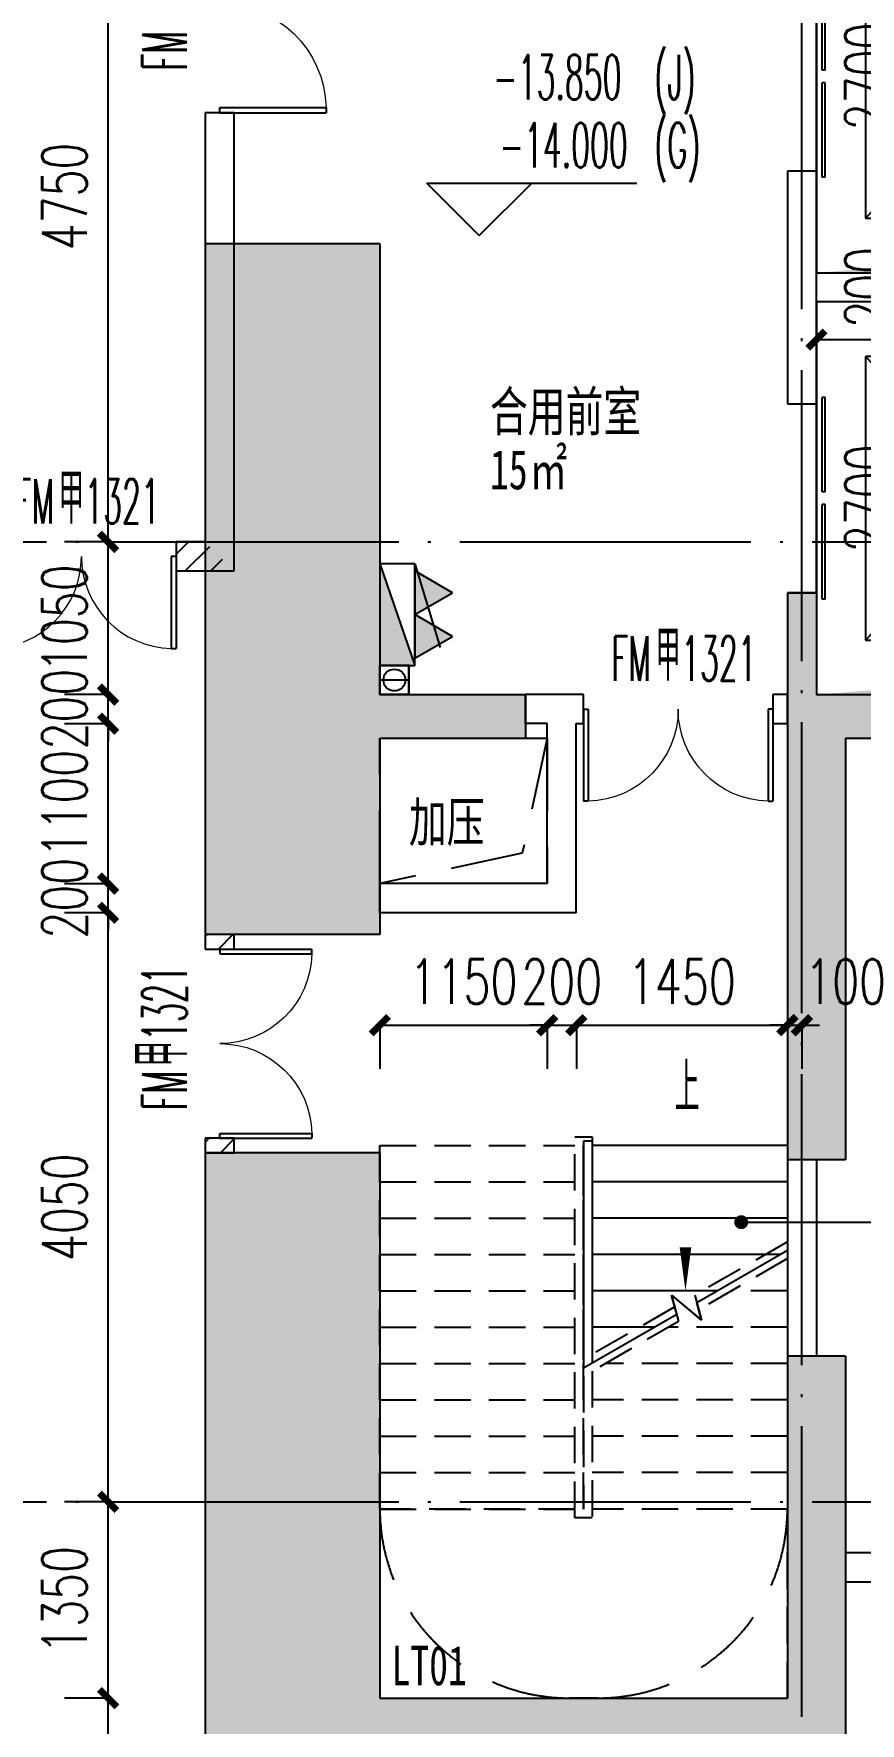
# Model space of a CAD drawing. Header units: millimetres. Extents: x 12325263 to 13848842, y -1463133 to 573208.
# Drawn here: x 12566120 to 12571797, y -1375810 to -1364193 of the extents above; entities that cross this region are included whole.
import ezdxf

# ---------------------------------------------------------------- set-up
doc = ezdxf.new("R2010")
doc.units = ezdxf.units.MM
doc.header["$LTSCALE"] = 1000
for name, pattern in [('ACAD_ISO02W100', [15, 12, -3]), ('DASHED2', [0.375, 0.25, -0.125]), ('DOTE', [2.42, 2, -0.2, 0.02, -0.2])]:
    doc.linetypes.add(name, pattern=pattern)
for name, color, linetype in [('#s-灭火器', 20, 'Continuous'), ('A-ANNO-DIMS', 83, 'Continuous'), ('A-ANNO-ELEV', 3, 'Continuous'), ('A-ANNO-IDEN', 2, 'Continuous'), ('A-ANNO-SYMB', 3, 'Continuous'), ('A-ANNO-TEXT', 7, 'Continuous'), ('A-AXIS', 16, 'DOTE'), ('A-DOOR', 2, 'Continuous'), ('A-FLOR-EVTR', 2, 'Continuous'), ('A-FLOR-STRS', 2, 'Continuous'), ('A-WALL', 5, 'Continuous'), ('A-WALL-PATT', 8, 'Continuous'), ('A_WALL(防火墙)', 151, 'Continuous'), ('DOOR_FIRE', 1, 'Continuous'), ('DOOR_FIRE_TEXT', 7, 'Continuous'), ('EQUIP_消火栓', 7, 'Continuous'), ('PUB_DIM', 83, 'Continuous'), ('VPIPE-消防高', 3, 'Continuous'), ('建筑-楼板开洞', 251, 'Continuous'), ('投影线', 6, 'ACAD_ISO02W100'), ('水条件', 1, 'Continuous')]:
    doc.layers.add(name, color=color, linetype=linetype)
doc.styles.add('_TCH_DIM', font='SIMPLEX.shx', dxfattribs={"width": 0.7, "bigfont": 'GBCBIG.shx'})
doc.styles.add('_TCH_DIM_T3', font='SIMPLEX.shx', dxfattribs={"width": 0.705882, "bigfont": 'GBCBIG.shx'})
doc.styles.add('_TCH_WINDOW', font='SIMPLEX', dxfattribs={"width": 0.7, "height": 3.5, "bigfont": 'GBCBIG'})
doc.styles.add('TITXV', font='', dxfattribs={"width": 0.7})
doc.styles.get('TITXV').set_extended_font_data('SimSun')
doc.dimstyles.new('_TCH_ARCH&&120', dxfattribs={"dimtxt": 306, "dimasz": 120, "dimexe": 300, "dimexo": 360, "dimgap": 147, "dimtad": 1, "dimdec": 0, "dimzin": 0, "dimdsep": 46, "dimtxsty": '_TCH_DIM_T3', "dimblk": 'ARCHTICK', "dimcen": 0.09, "dimclrt": 7, "dimazin": 2, "dimtfac": 1, "dimtdec": 0, "dimtix": 1, "dimtmove": 2, "dimatfit": 3, "dimfxl": 1, "dimfxlon": 1, "dimtolj": 1, "dimtzin": 0, "dimarcsym": 0})
pattern_1 = [(45, (0, 89.76), (-88.388383, 88.388383), [])]

# ---------------------------------------------------------------- blocks, each defined once
blk = doc.blocks.new('asdgadfg')
at = {"layer": 'A-WALL-PATT'}
for points in [[(-37000, 20250), (-37000, 17150), (-36200, 17050), (-35800, 17150), (-35800, 20250)], [(-33000, 17850), (-33000, 17150), (-32800, 17050), (-32800, 17850)], [(-36200, 17050), (-37000, 17150), (-37000, 15500), (-35800, 15500), (-35800, 16850)], [(-36200, 17050), (-35800, 16850), (-34800, 16850), (-34800, 17150), (-35800, 17150)], [(-32800, 17050), (-33000, 17150), (-33000, 13950), (-32600, 13950), (-32600, 16850)], [(-32800, 17050), (-32600, 16850), (-30100, 16850), (-29700, 17050), (-30100, 17150), (-32800, 17150)], [(-37000, 14000), (-37000, 9050), (-35800, 10250), (-35800, 14000)], [(-33000, 12600), (-33000, 10250), (-32600, 9050), (-32600, 12600)], [(-35800, 10250), (-37000, 9050), (-32600, 9050), (-33000, 10250)]]:
    blk.add_hatch(color=256, dxfattribs=at).paths.add_polyline_path(points)
at = {"layer": 'A-WALL'}
for p, q in [((-37000, 20250), (-37000, 17150)), ((-35800, 20250), (-37000, 20250)), ((-35800, 20250), (-35800, 17150)), ((-33000, 17850), (-33000, 17150)), ((-32800, 17850), (-33000, 17850)), ((-32800, 17850), (-32800, 17150)), ((-37000, 17150), (-37000, 15500)), ((-35800, 17150), (-34800, 17150)), ((-34800, 17150), (-34800, 16850)), ((-33000, 17150), (-33000, 13950)), ((-32800, 17150), (-30100, 17150)), ((-35800, 16850), (-34800, 16850)), ((-35800, 16850), (-35800, 15500)), ((-32600, 16850), (-30100, 16850)), ((-32600, 16850), (-32600, 13950)), ((-35800, 15500), (-37000, 15500)), ((-37000, 14000), (-37000, 9050)), ((-35800, 14000), (-37000, 14000)), ((-35800, 14000), (-35800, 10250)), ((-32600, 13950), (-33000, 13950)), ((-33000, 12600), (-33000, 10250)), ((-32600, 12600), (-33000, 12600)), ((-32600, 12600), (-32600, 9050)), ((-35800, 10250), (-33000, 10250))]:
    blk.add_line(p, q, dxfattribs=at)
blk = doc.blocks.new('_ArchTick')
at = {"color": 0, "linetype": 'ByBlock', "const_width": 0.4}
blk.add_lwpolyline([(-0.5, -0.5), (0.5, 0.5)], dxfattribs=at)
blk = doc.blocks.new('*D5329')
at = {"layer": 'A-ANNO-DIMS', "color": 0, "lineweight": -2, "transparency": 16777216}
for p, q in [((311, 375), (612, 375)), ((312, -2325), (312, 375)), ((311, -2325), (612, -2325))]:
    blk.add_line(p, q, dxfattribs=at)
at = {"layer": 'Defpoints', "color": 0, "transparency": 16777216}
for p in [(-338, 375), (312, 375), (-338, -2325)]:
    blk.add_point(p, dxfattribs=at)
at = {"layer": 'A-ANNO-DIMS', "color": 0, "lineweight": -2, "transparency": 16777216, "xscale": 120, "yscale": 120, "zscale": 120}
for p, rotation in [((312, 375), 90), ((312, -2325), 270)]:
    blk.add_blockref('_ArchTick', p, dxfattribs=dict(at, rotation=rotation))
at = {"layer": 'A-ANNO-DIMS', "color": 7, "transparency": 16777216, "insert": (12, -975), "char_height": 306, "attachment_point": 5, "rotation": 90, "style": '_TCH_DIM_T3'}
blk.add_mtext('\\A1;2700', dxfattribs=at)
blk = doc.blocks.new('*D5330')
at = {"layer": 'A-ANNO-DIMS', "color": 0, "lineweight": -2, "transparency": 16777216}
for p, q in [((312, -2325), (312, -2205)), ((311, -2325), (612, -2325)), ((312, -2525), (312, -2325)), ((311, -2525), (612, -2525)), ((312, -2525), (312, -2645))]:
    blk.add_line(p, q, dxfattribs=at)
at = {"layer": 'Defpoints', "color": 0, "transparency": 16777216}
for p in [(-338, -2325), (312, -2325), (-338, -2525)]:
    blk.add_point(p, dxfattribs=at)
at = {"layer": 'A-ANNO-DIMS', "color": 0, "lineweight": -2, "transparency": 16777216, "xscale": 120, "yscale": 120, "zscale": 120}
for p, rotation in [((312, -2325), 270), ((312, -2525), 90)]:
    blk.add_blockref('_ArchTick', p, dxfattribs=dict(at, rotation=rotation))
at = {"layer": 'A-ANNO-DIMS', "color": 7, "transparency": 16777216, "insert": (12, -2425), "char_height": 306, "attachment_point": 5, "rotation": 90, "style": '_TCH_DIM_T3'}
blk.add_mtext('\\A1;200', dxfattribs=at)
blk = doc.blocks.new('*D5331')
at = {"layer": 'A-ANNO-DIMS', "color": 0, "lineweight": -2, "transparency": 16777216}
for p, q in [((311, -2525), (612, -2525)), ((312, -5225), (312, -2525)), ((311, -5225), (612, -5225))]:
    blk.add_line(p, q, dxfattribs=at)
at = {"layer": 'Defpoints', "color": 0, "transparency": 16777216}
for p in [(-338, -2525), (312, -2525), (-338, -5225)]:
    blk.add_point(p, dxfattribs=at)
at = {"layer": 'A-ANNO-DIMS', "color": 0, "lineweight": -2, "transparency": 16777216, "xscale": 120, "yscale": 120, "zscale": 120}
for p, rotation in [((312, -2525), 90), ((312, -5225), 270)]:
    blk.add_blockref('_ArchTick', p, dxfattribs=dict(at, rotation=rotation))
at = {"layer": 'A-ANNO-DIMS', "color": 7, "transparency": 16777216, "insert": (12, -3875), "char_height": 306, "attachment_point": 5, "rotation": 90, "style": '_TCH_DIM_T3'}
blk.add_mtext('\\A1;2700', dxfattribs=at)
blk = doc.blocks.new('*D5332')
at = {"layer": 'A-ANNO-DIMS', "color": 0, "lineweight": -2, "transparency": 16777216}
for p, q in [((-338, -2783), (-338, -3084)), ((-338, -2784), (2362, -2784)), ((2362, -2783), (2362, -3084))]:
    blk.add_line(p, q, dxfattribs=at)
at = {"layer": 'Defpoints', "color": 0, "transparency": 16777216}
for p in [(-338, -2325), (2362, -2325), (2362, -2784)]:
    blk.add_point(p, dxfattribs=at)
at = {"layer": 'A-ANNO-DIMS', "color": 0, "lineweight": -2, "transparency": 16777216, "xscale": 120, "yscale": 120, "zscale": 120, "rotation": 180}
blk.add_blockref('_ArchTick', (-338, -2784), dxfattribs=at)
at = {"layer": 'A-ANNO-DIMS', "color": 0, "lineweight": -2, "transparency": 16777216, "xscale": 120, "yscale": 120, "zscale": 120}
blk.add_blockref('_ArchTick', (2362, -2784), dxfattribs=at)
at = {"layer": 'A-ANNO-DIMS', "color": 7, "transparency": 16777216, "insert": (1012, -2484), "char_height": 306, "attachment_point": 5, "style": '_TCH_DIM_T3'}
blk.add_mtext('\\A1;2700', dxfattribs=at)
blk = doc.blocks.new('管位')
at = {"layer": '水条件'}
blk.add_line((12573126, 675360), (12573126, 675160), dxfattribs=at)
blk.add_lwpolyline([(12573026, 675360), (12573226, 675360), (12573226, 675160), (12573026, 675160)], close=True, dxfattribs=at)
blk = doc.blocks.new('灭火器')
at = {"layer": '#s-灭火器', "ltscale": 1000}
for points in [[(292444, 59707), (292144, 59707), (292294, 59447)], [(292744, 59707), (292444, 59707), (292594, 59447)]]:
    blk.add_hatch(color=256, dxfattribs=at).paths.add_polyline_path(points)
for points in [[(292294, 59447), (292444, 59707), (292144, 59707)], [(292594, 59447), (292744, 59707), (292444, 59707)]]:
    blk.add_lwpolyline(points, close=True, dxfattribs=at)
blk = doc.blocks.new('$TWTSYS$00000508')
for p, q in [((-0.5, 0.5), (0.324, 1.224)), ((-0.5, 0.5), (-0.5, -0.5)), ((-0.5, -0.5), (0.5, 0.5)), ((0.5, 0.5), (-0.5, 0.5)), ((0.5, -0.5), (0.5, 0.5)), ((-0.5, -0.5), (0.5, -0.5))]:
    blk.add_line(p, q)
blk.add_solid([(0.5, -0.5), (0.5, 0.5), (-0.5, -0.5)])
blk = doc.blocks.new('消火栓')
at = {"layer": '#s-灭火器', "rotation": 180.0000000000001}
blk.add_blockref('灭火器', (12864422, 734932), dxfattribs=at)
at = {"layer": 'EQUIP_消火栓', "xscale": 700, "yscale": 240, "zscale": 700}
blk.add_blockref('$TWTSYS$00000508', (12571978, 675105), dxfattribs=at)
blk = doc.blocks.new('asdfsadfasdfsa')
at = {"layer": 'VPIPE-消防高'}
blk.add_circle((10400, -13200), 75, dxfattribs=at)
at = {"rotation": 270}
blk.add_blockref('消火栓', (-664685, 12559228), dxfattribs=at)
at = {"layer": '水条件', "xscale": -1, "rotation": 270}
blk.add_blockref('管位', (-664860, -12586326), dxfattribs=at)
blk.add_blockref('管位', (-664860, -12586326), dxfattribs=at)
blk.add_blockref('管位', (-664860, -12586326), dxfattribs=at)
at = {"layer": '水条件', "rotation": 270}
blk.add_blockref('管位', (-664860, 12559926), dxfattribs=at)
blk.add_blockref('管位', (-664860, 12559926), dxfattribs=at)
blk.add_blockref('管位', (-664860, 12559926), dxfattribs=at)
blk.add_blockref('管位', (-664860, 12559926), dxfattribs=at)
blk.add_blockref('管位', (-664860, 12559926), dxfattribs=at)
blk.add_blockref('管位', (-664860, 12559926), dxfattribs=at)
blk.add_blockref('管位', (-664860, 12559926), dxfattribs=at)
blk.add_blockref('管位', (-664860, 12559926), dxfattribs=at)
blk.add_blockref('管位', (-664860, 12559926), dxfattribs=at)
blk = doc.blocks.new('qlzw')
at = {"layer": 'A-AXIS'}
for p, q in [((12437966.8, 979489.8), (12437966.8, 1082089.8)), ((12411416.8, 1014189.8), (12486866.8, 1014189.8)), ((12411416.8, 1007589.8), (12486866.8, 1007589.8))]:
    blk.add_line(p, q, dxfattribs=at)
blk = doc.blocks.new('*D3395')
at = {"layer": 'A-ANNO-DIMS', "color": 0, "lineweight": -2, "transparency": 16777216}
for p, q in [((12568497, -1371009), (12568497, -1371310)), ((12568497, -1371010), (12569647, -1371010)), ((12569647, -1371009), (12569647, -1371310))]:
    blk.add_line(p, q, dxfattribs=at)
at = {"layer": 'Defpoints', "color": 0, "transparency": 16777216}
for p in [(12568497, -1370037), (12569647, -1370037), (12569647, -1371010)]:
    blk.add_point(p, dxfattribs=at)
at = {"layer": 'A-ANNO-DIMS', "color": 0, "lineweight": -2, "transparency": 16777216, "xscale": 120, "yscale": 120, "zscale": 120, "rotation": 180}
blk.add_blockref('_ArchTick', (12568497, -1371010), dxfattribs=at)
at = {"layer": 'A-ANNO-DIMS', "color": 0, "lineweight": -2, "transparency": 16777216, "xscale": 120, "yscale": 120, "zscale": 120}
blk.add_blockref('_ArchTick', (12569647, -1371010), dxfattribs=at)
at = {"layer": 'A-ANNO-DIMS', "color": 7, "transparency": 16777216, "insert": (12569072, -1370710), "char_height": 306, "attachment_point": 5, "style": '_TCH_DIM_T3'}
blk.add_mtext('\\A1;1150', dxfattribs=at)
blk = doc.blocks.new('*D3396')
at = {"layer": 'A-ANNO-DIMS', "color": 0, "lineweight": -2, "transparency": 16777216}
for p, q in [((12569647, -1371010), (12569527, -1371010)), ((12569647, -1371009), (12569647, -1371310)), ((12569647, -1371010), (12569847, -1371010)), ((12569847, -1371009), (12569847, -1371310)), ((12569847, -1371010), (12569967, -1371010))]:
    blk.add_line(p, q, dxfattribs=at)
at = {"layer": 'Defpoints', "color": 0, "transparency": 16777216}
for p in [(12569647, -1370037), (12569847, -1370037), (12569847, -1371010)]:
    blk.add_point(p, dxfattribs=at)
at = {"layer": 'A-ANNO-DIMS', "color": 0, "lineweight": -2, "transparency": 16777216, "xscale": 120, "yscale": 120, "zscale": 120}
blk.add_blockref('_ArchTick', (12569647, -1371010), dxfattribs=at)
at = {"layer": 'A-ANNO-DIMS', "color": 0, "lineweight": -2, "transparency": 16777216, "xscale": 120, "yscale": 120, "zscale": 120, "rotation": 180}
blk.add_blockref('_ArchTick', (12569847, -1371010), dxfattribs=at)
at = {"layer": 'A-ANNO-DIMS', "color": 7, "transparency": 16777216, "insert": (12569747, -1370710), "char_height": 306, "attachment_point": 5, "style": '_TCH_DIM_T3'}
blk.add_mtext('\\A1;200', dxfattribs=at)
blk = doc.blocks.new('*D3397')
at = {"layer": 'A-ANNO-DIMS', "color": 0, "lineweight": -2, "transparency": 16777216}
for p, q in [((12569847, -1371009), (12569847, -1371310)), ((12569847, -1371010), (12571297, -1371010)), ((12571297, -1371009), (12571297, -1371310))]:
    blk.add_line(p, q, dxfattribs=at)
at = {"layer": 'Defpoints', "color": 0, "transparency": 16777216}
for p in [(12569847, -1370037), (12571297, -1370037), (12571297, -1371010)]:
    blk.add_point(p, dxfattribs=at)
at = {"layer": 'A-ANNO-DIMS', "color": 0, "lineweight": -2, "transparency": 16777216, "xscale": 120, "yscale": 120, "zscale": 120, "rotation": 180}
blk.add_blockref('_ArchTick', (12569847, -1371010), dxfattribs=at)
at = {"layer": 'A-ANNO-DIMS', "color": 0, "lineweight": -2, "transparency": 16777216, "xscale": 120, "yscale": 120, "zscale": 120}
blk.add_blockref('_ArchTick', (12571297, -1371010), dxfattribs=at)
at = {"layer": 'A-ANNO-DIMS', "color": 7, "transparency": 16777216, "insert": (12570572, -1370710), "char_height": 306, "attachment_point": 5, "style": '_TCH_DIM_T3'}
blk.add_mtext('\\A1;1450', dxfattribs=at)
blk = doc.blocks.new('*D3398')
at = {"layer": 'A-ANNO-DIMS', "color": 0, "lineweight": -2, "transparency": 16777216}
for p, q in [((12571297, -1371010), (12571177, -1371010)), ((12571297, -1371009), (12571297, -1371310)), ((12571297, -1371010), (12571397, -1371010)), ((12571397, -1371009), (12571397, -1371310)), ((12571397, -1371010), (12571517, -1371010))]:
    blk.add_line(p, q, dxfattribs=at)
at = {"layer": 'Defpoints', "color": 0, "transparency": 16777216}
for p in [(12571297, -1370037), (12571397, -1370037), (12571397, -1371010)]:
    blk.add_point(p, dxfattribs=at)
at = {"layer": 'A-ANNO-DIMS', "color": 0, "lineweight": -2, "transparency": 16777216, "xscale": 120, "yscale": 120, "zscale": 120}
blk.add_blockref('_ArchTick', (12571297, -1371010), dxfattribs=at)
at = {"layer": 'A-ANNO-DIMS', "color": 0, "lineweight": -2, "transparency": 16777216, "xscale": 120, "yscale": 120, "zscale": 120, "rotation": 180}
blk.add_blockref('_ArchTick', (12571397, -1371010), dxfattribs=at)
at = {"layer": 'A-ANNO-DIMS', "color": 7, "transparency": 16777216, "insert": (12571697, -1370710), "char_height": 306, "attachment_point": 5, "style": '_TCH_DIM_T3'}
blk.add_mtext('\\A1;100', dxfattribs=at)
blk = doc.blocks.new('*D3548')
at = {"layer": 'Defpoints', "color": 0, "transparency": 16777216}
for p in [(12566630, -1362937), (12567297, -1362937), (12567297, -1367687)]:
    blk.add_point(p, dxfattribs=at)
at = {"layer": 'PUB_DIM', "color": 0, "lineweight": -2, "transparency": 16777216}
for p, q in [((12566631, -1362937), (12566330, -1362937)), ((12566630, -1367687), (12566630, -1362937)), ((12566631, -1367687), (12566330, -1367687))]:
    blk.add_line(p, q, dxfattribs=at)
at = {"layer": 'PUB_DIM', "color": 0, "lineweight": -2, "transparency": 16777216, "xscale": 120, "yscale": 120, "zscale": 120}
for p, rotation in [((12566630, -1362937), 89.99966621029853), ((12566630, -1367687), 269.9996662102985)]:
    blk.add_blockref('_ArchTick', p, dxfattribs=dict(at, rotation=rotation))
at = {"layer": 'PUB_DIM', "color": 7, "transparency": 16777216, "insert": (12566330, -1365312), "char_height": 306, "attachment_point": 5, "rotation": 89.9997, "style": '_TCH_DIM_T3'}
blk.add_mtext('\\A1;4750', dxfattribs=at)
blk = doc.blocks.new('*D3549')
at = {"layer": 'Defpoints', "color": 0, "transparency": 16777216}
for p in [(12566630, -1367687), (12567297, -1367687), (12567297, -1368737)]:
    blk.add_point(p, dxfattribs=at)
at = {"layer": 'PUB_DIM', "color": 0, "lineweight": -2, "transparency": 16777216}
for p, q in [((12566631, -1367687), (12566330, -1367687)), ((12566630, -1368737), (12566630, -1367687)), ((12566631, -1368737), (12566330, -1368737))]:
    blk.add_line(p, q, dxfattribs=at)
at = {"layer": 'PUB_DIM', "color": 0, "lineweight": -2, "transparency": 16777216, "xscale": 120, "yscale": 120, "zscale": 120}
for p, rotation in [((12566630, -1367687), 89.99966621030661), ((12566630, -1368737), 269.9996662103066)]:
    blk.add_blockref('_ArchTick', p, dxfattribs=dict(at, rotation=rotation))
at = {"layer": 'PUB_DIM', "color": 7, "transparency": 16777216, "insert": (12566330, -1368212), "char_height": 306, "attachment_point": 5, "rotation": 89.9997, "style": '_TCH_DIM_T3'}
blk.add_mtext('\\A1;1050', dxfattribs=at)
blk = doc.blocks.new('*D3550')
at = {"layer": 'Defpoints', "color": 0, "transparency": 16777216}
for p in [(12566630, -1368737), (12567297, -1368737), (12567297, -1368937)]:
    blk.add_point(p, dxfattribs=at)
at = {"layer": 'PUB_DIM', "color": 0, "lineweight": -2, "transparency": 16777216}
for p, q in [((12566630, -1368737), (12566630, -1368617)), ((12566631, -1368737), (12566330, -1368737)), ((12566630, -1368937), (12566630, -1368737)), ((12566631, -1368937), (12566330, -1368937)), ((12566630, -1368937), (12566630, -1369057))]:
    blk.add_line(p, q, dxfattribs=at)
at = {"layer": 'PUB_DIM', "color": 0, "lineweight": -2, "transparency": 16777216, "xscale": 120, "yscale": 120, "zscale": 120}
for p, rotation in [((12566630, -1368737), 269.9996662102564), ((12566630, -1368937), 89.99966621025648)]:
    blk.add_blockref('_ArchTick', p, dxfattribs=dict(at, rotation=rotation))
at = {"layer": 'PUB_DIM', "color": 7, "transparency": 16777216, "insert": (12566330, -1368837), "char_height": 306, "attachment_point": 5, "rotation": 89.9997, "style": '_TCH_DIM_T3'}
blk.add_mtext('\\A1;200', dxfattribs=at)
blk = doc.blocks.new('*D3551')
at = {"layer": 'Defpoints', "color": 0, "transparency": 16777216}
for p in [(12566630, -1368937), (12567297, -1368937), (12567297, -1370037)]:
    blk.add_point(p, dxfattribs=at)
at = {"layer": 'PUB_DIM', "color": 0, "lineweight": -2, "transparency": 16777216}
for p, q in [((12566631, -1368937), (12566330, -1368937)), ((12566630, -1370037), (12566630, -1368937)), ((12566631, -1370037), (12566330, -1370037))]:
    blk.add_line(p, q, dxfattribs=at)
at = {"layer": 'PUB_DIM', "color": 0, "lineweight": -2, "transparency": 16777216, "xscale": 120, "yscale": 120, "zscale": 120}
for p, rotation in [((12566630, -1368937), 89.99966621027859), ((12566630, -1370037), 269.9996662102786)]:
    blk.add_blockref('_ArchTick', p, dxfattribs=dict(at, rotation=rotation))
at = {"layer": 'PUB_DIM', "color": 7, "transparency": 16777216, "insert": (12566330, -1369487), "char_height": 306, "attachment_point": 5, "rotation": 89.9997, "style": '_TCH_DIM_T3'}
blk.add_mtext('\\A1;1100', dxfattribs=at)
blk = doc.blocks.new('*D3552')
at = {"layer": 'Defpoints', "color": 0, "transparency": 16777216}
for p in [(12566630, -1370037), (12567297, -1370037), (12567297, -1370237)]:
    blk.add_point(p, dxfattribs=at)
at = {"layer": 'PUB_DIM', "color": 0, "lineweight": -2, "transparency": 16777216}
for p, q in [((12566630, -1370037), (12566630, -1369917)), ((12566631, -1370037), (12566330, -1370037)), ((12566630, -1370237), (12566630, -1370037)), ((12566631, -1370237), (12566330, -1370237)), ((12566630, -1370237), (12566630, -1370357))]:
    blk.add_line(p, q, dxfattribs=at)
at = {"layer": 'PUB_DIM', "color": 0, "lineweight": -2, "transparency": 16777216, "xscale": 120, "yscale": 120, "zscale": 120}
for p, rotation in [((12566630, -1370037), 269.999666210257), ((12566630, -1370237), 89.99966621025705)]:
    blk.add_blockref('_ArchTick', p, dxfattribs=dict(at, rotation=rotation))
at = {"layer": 'PUB_DIM', "color": 7, "transparency": 16777216, "insert": (12566330, -1370137), "char_height": 306, "attachment_point": 5, "rotation": 89.9997, "style": '_TCH_DIM_T3'}
blk.add_mtext('\\A1;200', dxfattribs=at)
blk = doc.blocks.new('*D3553')
at = {"layer": 'Defpoints', "color": 0, "transparency": 16777216}
for p in [(12566630, -1370237), (12567297, -1370237), (12567297, -1374287)]:
    blk.add_point(p, dxfattribs=at)
at = {"layer": 'PUB_DIM', "color": 0, "lineweight": -2, "transparency": 16777216}
for p, q in [((12566631, -1370237), (12566330, -1370237)), ((12566630, -1374287), (12566630, -1370237)), ((12566631, -1374287), (12566330, -1374287))]:
    blk.add_line(p, q, dxfattribs=at)
at = {"layer": 'PUB_DIM', "color": 0, "lineweight": -2, "transparency": 16777216, "xscale": 120, "yscale": 120, "zscale": 120}
for p, rotation in [((12566630, -1370237), 89.99966621027238), ((12566630, -1374287), 269.9996662102724)]:
    blk.add_blockref('_ArchTick', p, dxfattribs=dict(at, rotation=rotation))
at = {"layer": 'PUB_DIM', "color": 7, "transparency": 16777216, "insert": (12566330, -1372262), "char_height": 306, "attachment_point": 5, "rotation": 89.9997, "style": '_TCH_DIM_T3'}
blk.add_mtext('\\A1;4050', dxfattribs=at)
blk = doc.blocks.new('*D3554')
at = {"layer": 'Defpoints', "color": 0, "transparency": 16777216}
for p in [(12566630, -1374287), (12567297, -1374287), (12567297, -1375637)]:
    blk.add_point(p, dxfattribs=at)
at = {"layer": 'PUB_DIM', "color": 0, "lineweight": -2, "transparency": 16777216}
for p, q in [((12566631, -1374287), (12566330, -1374287)), ((12566630, -1375637), (12566630, -1374287)), ((12566631, -1375637), (12566330, -1375637))]:
    blk.add_line(p, q, dxfattribs=at)
at = {"layer": 'PUB_DIM', "color": 0, "lineweight": -2, "transparency": 16777216, "xscale": 120, "yscale": 120, "zscale": 120}
for p, rotation in [((12566630, -1374287), 89.99966621034032), ((12566630, -1375637), 269.9996662103403)]:
    blk.add_blockref('_ArchTick', p, dxfattribs=dict(at, rotation=rotation))
at = {"layer": 'PUB_DIM', "color": 7, "transparency": 16777216, "insert": (12566330, -1374962), "char_height": 306, "attachment_point": 5, "rotation": 89.9997, "style": '_TCH_DIM_T3'}
blk.add_mtext('\\A1;1350', dxfattribs=at)
blk = doc.blocks.new('*D3555')
at = {"layer": 'Defpoints', "color": 0, "transparency": 16777216}
for p in [(12566630, -1375637), (12567297, -1375637), (12567297, -1376837)]:
    blk.add_point(p, dxfattribs=at)
at = {"layer": 'PUB_DIM', "color": 0, "lineweight": -2, "transparency": 16777216}
for p, q in [((12566631, -1375637), (12566330, -1375637)), ((12566630, -1376837), (12566630, -1375637)), ((12566631, -1376837), (12566330, -1376837))]:
    blk.add_line(p, q, dxfattribs=at)
at = {"layer": 'PUB_DIM', "color": 0, "lineweight": -2, "transparency": 16777216, "xscale": 120, "yscale": 120, "zscale": 120}
for p, rotation in [((12566630, -1375637), 89.99966621027232), ((12566630, -1376837), 269.9996662102723)]:
    blk.add_blockref('_ArchTick', p, dxfattribs=dict(at, rotation=rotation))
at = {"layer": 'PUB_DIM', "color": 7, "transparency": 16777216, "insert": (12566330, -1376237), "char_height": 306, "attachment_point": 5, "rotation": 89.9997, "style": '_TCH_DIM_T3'}
blk.add_mtext('\\A1;1200', dxfattribs=at)
blk = doc.blocks.new('$DorLib2D$00000002')
for p, q in [((-0.5, 0), (-0.5, 0.4875)), ((-0.475, 0.4875), (-0.5, 0.4875)), ((-0.475, 0), (-0.475, 0.4875)), ((0.475, 0), (0.475, 0.4875)), ((0.475, 0.4875), (0.5, 0.4875)), ((0.5, 0), (0.5, 0.4875)), ((-0.5, 0), (-0.475, 0)), ((0.5, 0), (0.475, 0))]:
    blk.add_line(p, q)
at = {"lineweight": 13}
for centre, start, end in [((-0.4875, 0), 0, 88.53072), ((0.4875, 0), 91.46928, 180)]:
    blk.add_arc(centre, 0.4875, start, end, dxfattribs=at)
blk = doc.blocks.new('$DORLIB2D$00000127')
at = {"color": 0}
for points in [[(-0.5333, 0.7949), (-0.5333, 0.6904)], [(-0.0333, 0.7949), (-0.5333, 0.7949)], [(-0.0333, 0.7949), (-0.0333, 0.6904)], [(0.5333, 0.7949), (0.0333, 0.7949)], [(0.0333, 0.7949), (0.0333, 0.6904)], [(0.5333, 0.7949), (0.5333, 0.6904)], [(-0.0333, 0.6904), (-0.5333, 0.6904)], [(0.5333, 0.6904), (0.0333, 0.6904)], [(0.5, 0.5), (-0.5, 0.5)]]:
    blk.add_lwpolyline(points, dxfattribs=at)
blk = doc.blocks.new('asdfadsgdsfgf')
at = {"layer": '建筑-楼板开洞'}
h = blk.add_hatch(color=256, dxfattribs=at)
h.dxf.hatch_style = 1
h.paths.add_polyline_path([(2362.5, 375), (2362.5, -2325), (-337.5, -2325), (2162.5, -2125)])
h = blk.add_hatch(color=256, dxfattribs=at)
h.dxf.hatch_style = 1
h.paths.add_polyline_path([(2362.5, -2525), (2362.5, -5225), (-337.5, -5225), (2162.5, -5025)])
at = {"layer": 'A-FLOR-EVTR'}
for p, q in [((1850, 0), (0, 0)), ((0, 0), (0, -1950)), ((1850, 0), (0, -1950)), ((0, 0), (1850, -1950)), ((1850, -1950), (1850, 0)), ((2125, -275), (1987.5, -275)), ((1987.5, -275), (1987.5, -1675)), ((2125, -1675), (2125, -275)), ((1987.5, -1675), (2125, -1675)), ((0, -1950), (1850, -1950)), ((1850, -2900), (0, -2900)), ((0, -2900), (0, -4850)), ((1850, -2900), (0, -4850)), ((0, -2900), (1850, -4850)), ((1850, -4850), (1850, -2900)), ((2125, -3175), (1987.5, -3175)), ((1987.5, -3175), (1987.5, -4575)), ((2125, -4575), (2125, -3175)), ((1987.5, -4575), (2125, -4575)), ((0, -4850), (1850, -4850))]:
    blk.add_line(p, q, dxfattribs=at)
for points in [[(2362.5, -2325), (2362.5, 375), (-337.5, 375), (-337.5, -2325)], [(2362.5, -5225), (2362.5, -2525), (-337.5, -2525), (-337.5, -5225)]]:
    blk.add_lwpolyline(points, close=True, dxfattribs=at)
at = {"layer": 'A-ANNO-TEXT', "style": 'TITXV', "width": 0.7}
for s, p in [('DT-X-1', (506.2, -335.2)), ('消防电梯', (506.2, -735.2)), ('/', (1595, -735.2)), ('无障碍电梯', (506.2, -1135.2)), ('2700', (506.2, -1535.2)), ('×', (1050.6, -1535.2)), ('2700', (1322.8, -1535.2)), ('5m/s', (506.2, -1935.2)), ('1.6t', (506.2, -2335.2)), ('DT-X-2', (506.2, -3209)), ('消防电梯', (506.2, -3609)), ('/', (506.2, -4009)), ('无障碍电梯', (642.3, -4009)), ('2700', (506.2, -4409)), ('×', (1050.6, -4409)), ('2700', (1322.8, -4409)), ('5m/s', (506.2, -4809)), ('1.6t', (506.2, -5209))]:
    blk.add_text(s, height=271.9, dxfattribs=at).set_placement(p)
at = {"layer": 'A-ANNO-DIMS'}
for p1, p2, distance, picture, middle in [((-337.5, -2325), (-337.5, 375), -650, '*D5329', (12.5, -975)), ((-337.5, -2525), (-337.5, -2325), -650, '*D5330', (12.5, -2425)), ((-337.5, -2325), (2362.5, -2325), -459.2, '*D5332', (1012.5, -2484.2)), ((-337.5, -5225), (-337.5, -2525), -650, '*D5331', (12.5, -3875))]:
    dim = blk.add_aligned_dim(p1=p1, p2=p2, distance=distance, dimstyle='_TCH_ARCH&&120', dxfattribs=at)
    dim.commit()
    dim.dimension.update_dxf_attribs({"geometry": picture, "text_midpoint": middle})

msp = doc.modelspace()

# ---------------------------------------------------------------- hatches: boundary and pattern name
at = {"layer": 'A-WALL-PATT'}
h = msp.add_hatch(dxfattribs=at)
h.set_pattern_fill('ANSI37', color=252, scale=400)
h.set_pattern_definition([(45, (0, 0), (-449.012806, 449.012806), []), (135, (0, 0), (-449.012806, -449.012806), [])])
h.paths.add_polyline_path([(12504241.6, -1283958), (12637591.6, -1283958), (12637591.6, -1405608), (12504241.6, -1405608)])
h.paths.add_polyline_path([(12536667.4, -1284257.5), (12508912.2, -1303721.7), (12510476.6, -1305952.6), (12510476.6, -1360683.5), (12523697, -1360697.5), (12523657.2, -1398386.8), (12613949.5, -1398386.7), (12628138.6, -1317575.9), (12611264, -1314613), (12574996.8, -1314613), (12574997.8, -1307236.8), (12568296.8, -1307236.8), (12568296.8, -1310085.9), (12554779.2, -1310084.1)], flags=16)
h = msp.add_hatch(dxfattribs=at)
h.set_pattern_fill('普通砖', color=256, scale=50, style=0)
h.set_pattern_definition(pattern_1)
h.paths.add_polyline_path([(12567296.8, -1367686.8), (12567096.8, -1367686.8), (12567096.8, -1367886.8), (12567496.8, -1367886.8)])
h = msp.add_hatch(dxfattribs=at)
h.set_pattern_fill('普通砖', color=256, scale=50, style=0)
h.set_pattern_definition(pattern_1)
h.paths.add_polyline_path([(12567296.8, -1370386.8), (12567296.8, -1370486.8), (12567496.8, -1370486.8), (12567496.8, -1370386.8)])
h = msp.add_hatch(dxfattribs=at)
h.set_pattern_fill('普通砖', color=256, scale=50, style=0)
h.set_pattern_definition(pattern_1)
h.paths.add_polyline_path([(12567496.8, -1371886.8), (12567496.8, -1371786.8), (12567296.8, -1371786.8), (12567296.8, -1371886.8)])

# ---------------------------------------------------------------- linework, layer by layer
at = {"layer": 'A-ANNO-ELEV'}
for p, q in [((12569180.1, -1365580.6), (12568820.1, -1365220.6)), ((12568820.1, -1365220.6), (12570262.2, -1365220.6)), ((12569180.1, -1365580.6), (12569540.1, -1365220.6))]:
    msp.add_line(p, q, dxfattribs=at)
at = {"layer": 'A-ANNO-IDEN'}
msp.add_line((12570980, -1372364.5), (12572020.7, -1372364.5), dxfattribs=at)
at = {"layer": 'A-ANNO-IDEN', "const_width": 48}
msp.add_lwpolyline([(12570956, -1372364.5, 1), (12571004, -1372364.5, 1)], format="xyb", close=True, dxfattribs=at)
at = {"layer": 'A-ANNO-SYMB'}
msp.add_lwpolyline([(12570596.8, -1371711.8, 0, 0, 0), (12570596.8, -1372836.8, 0, 80, 0), (12570596.8, -1372536.8, 0, 0, 0)], format="xyseb", dxfattribs=at)
at = {"layer": 'A-FLOR-STRS'}
for p, q in [((12569896.8, -1371806.8), (12569896.8, -1373365.9)), ((12569956.8, -1371806.8), (12569896.8, -1371806.8)), ((12569896.8, -1371836.8), (12569896.8, -1373365.9)), ((12569956.8, -1371806.8), (12569956.8, -1373331.3)), ((12571296.8, -1371836.8), (12569956.8, -1371836.8)), ((12571296.8, -1371836.8), (12571296.8, -1372557.6)), ((12571296.8, -1372086.8), (12569956.8, -1372086.8)), ((12571296.8, -1372336.8), (12569956.8, -1372336.8)), ((12570674.6, -1372916.9), (12571296.8, -1372557.6)), ((12571246.3, -1372586.8), (12569956.8, -1372586.8)), ((12570813.3, -1372836.8), (12569956.8, -1372836.8)), ((12570536.3, -1372996.7), (12570501.4, -1372866.3)), ((12570501.4, -1372866.3), (12570707.4, -1373039.2)), ((12570707.4, -1373039.2), (12570674.6, -1372916.9)), ((12569896.8, -1373365.9), (12570536.3, -1372996.7)), ((12570380.3, -1373086.8), (12569956.8, -1373086.8))]:
    msp.add_line(p, q, dxfattribs=at)
at = {"layer": 'A-WALL'}
for p, q in [((12567496.8, -1364736.8), (12567296.8, -1364736.8)), ((12567296.8, -1364736.8), (12567296.8, -1367686.8)), ((12567496.8, -1367886.8), (12567496.8, -1364736.8)), ((12571296.8, -1365136.8), (12571296.8, -1366736.8)), ((12571496.8, -1365136.8), (12571296.8, -1365136.8)), ((12571496.8, -1366736.8), (12571496.8, -1365136.8)), ((12571296.8, -1366736.8), (12571496.8, -1366736.8)), ((12571296.8, -1368036.8), (12571496.8, -1368036.8)), ((12569746.8, -1368736.8), (12569496.8, -1368736.8)), ((12569496.8, -1368936.8), (12569496.8, -1368736.8)), ((12569896.8, -1368736.8), (12569746.8, -1368736.8)), ((12569896.8, -1368936.8), (12569896.8, -1368736.8)), ((12571296.8, -1368736.8), (12571196.8, -1368736.8)), ((12571196.8, -1368736.8), (12571196.8, -1368936.8)), ((12571296.8, -1368936.8), (12571296.8, -1368736.8)), ((12569646.8, -1368936.8), (12569496.8, -1368936.8)), ((12569646.8, -1370036.8), (12569646.8, -1368936.8)), ((12569846.8, -1370236.8), (12569846.8, -1368936.8)), ((12569846.8, -1368936.8), (12569896.8, -1368936.8)), ((12571196.8, -1368936.8), (12571296.8, -1368936.8)), ((12569646.8, -1370036.8), (12568496.8, -1370036.8)), ((12568496.8, -1370236.8), (12568496.8, -1370036.8)), ((12569846.8, -1370236.8), (12568496.8, -1370236.8)), ((12571296.8, -1371936.8), (12571296.8, -1373286.8)), ((12571496.8, -1371936.8), (12571296.8, -1371936.8)), ((12571496.8, -1371936.8), (12571496.8, -1373286.8)), ((12571496.8, -1373286.8), (12571296.8, -1373286.8)), ((12571696.8, -1374636.8), (12574196.8, -1374636.8)), ((12571696.8, -1374636.8), (12571696.8, -1374836.8)), ((12571696.8, -1374836.8), (12574196.8, -1374836.8))]:
    msp.add_line(p, q, dxfattribs=at)
at = {"layer": 'A_WALL(防火墙)'}
for p, q in [((12567296.8, -1367686.8), (12567096.8, -1367686.8)), ((12567096.8, -1367686.8), (12567096.8, -1367886.8)), ((12567096.8, -1367886.8), (12567496.8, -1367886.8)), ((12567296.8, -1370386.8), (12567296.8, -1370486.8)), ((12567496.8, -1370386.8), (12567296.8, -1370386.8)), ((12567296.8, -1370486.8), (12567496.8, -1370486.8)), ((12567496.8, -1370486.8), (12567496.8, -1370386.8)), ((12567496.8, -1371786.8), (12567296.8, -1371786.8)), ((12567296.8, -1371786.8), (12567296.8, -1371886.8)), ((12567296.8, -1371886.8), (12567496.8, -1371886.8)), ((12567496.8, -1371886.8), (12567496.8, -1371786.8))]:
    msp.add_line(p, q, dxfattribs=at)
at = {"layer": '投影线', "color": 252, "linetype": 'DASHED2'}
for p, q in [((12568496.8, -1374336.8), (12568496.8, -1371836.8)), ((12568496.8, -1371836.8), (12569836.8, -1371836.8)), ((12569836.8, -1371776.8), (12569956.8, -1371776.8)), ((12569836.8, -1374396.8), (12569836.8, -1371776.8)), ((12569896.8, -1371836.8), (12569896.8, -1373308.2)), ((12569896.8, -1374336.8), (12569896.8, -1371836.8)), ((12569896.8, -1371836.8), (12569896.8, -1371836.8)), ((12569896.8, -1371836.8), (12569896.8, -1373308.2)), ((12569896.8, -1373308.2), (12569896.8, -1371836.8)), ((12569896.8, -1371836.8), (12569896.8, -1371836.8)), ((12569956.8, -1371776.8), (12569956.8, -1373273.6)), ((12571296.8, -1371836.8), (12569956.8, -1371836.8)), ((12571296.8, -1371836.8), (12571296.8, -1372499.9)), ((12568496.8, -1372086.8), (12569836.8, -1372086.8)), ((12571296.8, -1372086.8), (12569956.8, -1372086.8)), ((12568496.8, -1372336.8), (12569836.8, -1372336.8)), ((12571296.8, -1372336.8), (12569956.8, -1372336.8)), ((12571296.8, -1372499.9), (12570661.2, -1372866.9)), ((12568496.8, -1372586.8), (12569836.8, -1372586.8)), ((12571146.3, -1372586.8), (12569956.8, -1372586.8)), ((12571296.8, -1372615.4), (12570688, -1372966.9)), ((12571296.8, -1372615.4), (12571296.8, -1374336.8)), ((12568496.8, -1372836.8), (12569836.8, -1372836.8)), ((12570713.3, -1372836.8), (12569956.8, -1372836.8)), ((12570707.4, -1373039.2), (12570501.4, -1372866.3)), ((12570501.4, -1372866.3), (12570549.7, -1373046.7)), ((12570661.2, -1372866.9), (12570707.4, -1373039.2)), ((12571296.8, -1372836.8), (12570913.3, -1372836.8)), ((12570522.9, -1372946.7), (12569896.8, -1373308.2)), ((12570549.7, -1373046.7), (12569896.8, -1373423.7)), ((12568496.8, -1373086.8), (12569836.8, -1373086.8)), ((12570280.3, -1373086.8), (12569956.8, -1373086.8)), ((12571296.8, -1373086.8), (12570480.3, -1373086.8)), ((12568496.8, -1373336.8), (12569836.8, -1373336.8)), ((12569956.8, -1373389), (12569956.8, -1374396.8)), ((12571296.8, -1373336.8), (12570047.3, -1373336.8)), ((12569896.8, -1373423.7), (12569896.8, -1374336.8)), ((12569896.8, -1373423.7), (12569896.8, -1374336.8)), ((12569896.8, -1374336.8), (12569896.8, -1373423.7)), ((12568496.8, -1373586.8), (12569836.8, -1373586.8)), ((12571296.8, -1373586.8), (12569956.8, -1373586.8)), ((12568496.8, -1373836.8), (12569836.8, -1373836.8)), ((12571296.8, -1373836.8), (12569956.8, -1373836.8)), ((12568496.8, -1374086.8), (12569836.8, -1374086.8)), ((12571296.8, -1374086.8), (12569956.8, -1374086.8)), ((12568496.8, -1374336.8), (12569836.8, -1374336.8)), ((12568496.8, -1374336.8), (12568496.8, -1375636.8)), ((12569836.8, -1374336.8), (12568496.8, -1374336.8)), ((12569956.8, -1374396.8), (12569836.8, -1374396.8)), ((12569896.8, -1374336.8), (12569896.8, -1374336.8)), ((12571296.8, -1374336.8), (12569956.8, -1374336.8)), ((12571296.8, -1374336.8), (12569956.8, -1374336.8)), ((12571296.8, -1375636.8), (12571296.8, -1374336.8)), ((12568496.8, -1375636.8), (12571296.8, -1375636.8))]:
    msp.add_line(p, q, dxfattribs=at)
at = {"layer": '投影线', "linetype": 'DASHED2', "ltscale": 2}
msp.add_lwpolyline([(12568496.8, -1369036.8), (12569646.8, -1369036.8), (12569646.8, -1370036.8), (12568496.8, -1370036.8)], close=True, dxfattribs=at)
msp.add_lwpolyline([(12569646.8, -1369036.8), (12569475, -1369826.9), (12568496.8, -1370036.8)], dxfattribs=at)
at = {"layer": '投影线', "color": 252, "linetype": 'DASHED2', "ltscale": 2}
msp.add_lwpolyline([(12571296.8, -1374336.8, -0.4142136), (12569996.9, -1375636.7), (12569796.9, -1375636.7, -0.4142136), (12568497, -1374336.8)], format="xyb", dxfattribs=at)

# ---------------------------------------------------------------- block references
for name, p in [('asdgadfg', (12604296.8, -1385886.8)), ('asdfsadfasdfsa', (12558196.8, -1355436.8)), ('asdfadsgdsfgf', (12571834.3, -1363511.8))]:
    msp.add_blockref(name, p)
at = {"rotation": 270}
msp.add_blockref('消火栓', (11893511.6, 11203791.2), dxfattribs=at)
at = {"layer": 'A-DOOR', "xscale": 1300, "yscale": 200, "zscale": 1300, "rotation": 270}
for p in [(12571396.8, -1364486.8), (12571396.8, -1367386.8)]:
    msp.add_blockref('$DORLIB2D$00000127', p, dxfattribs=at)
at = {"layer": 'A_WALL(防火墙)'}
msp.add_blockref('qlzw', (133430, -2381876.5), dxfattribs=at)
at = {"layer": 'DOOR_FIRE', "zscale": 200}
for p, xscale, yscale, rotation in [((12567396.8, -1363986.8), -1500, 1500, 270), ((12570546.8, -1368836.8), -1300, 1300, 180), ((12567396.8, -1371136.8), -1300, 1300, 270)]:
    msp.add_blockref('$DorLib2D$00000002', p, dxfattribs=dict(at, xscale=xscale, yscale=yscale, rotation=rotation))
at = {"layer": 'DOOR_FIRE', "xscale": -1300, "yscale": -1300, "zscale": 200}
msp.add_blockref('$DorLib2D$00000002', (12566446.8, -1367786.8), dxfattribs=at)
at = {"layer": '水条件', "xscale": -1, "rotation": 270}
msp.add_blockref('管位', (11893336.5, -13941762.7), dxfattribs=at)

# ---------------------------------------------------------------- texts
at = {"layer": 'A-ANNO-TEXT'}
for s, height, style, width, p in [('(J)', 306, '_TCH_DIM', 0.494118, (12570382.2, -1364644.6)), ('-13.850', 306, '_TCH_DIM', 0.494118, (12569275.8, -1364644.6)), ('(G)', 306, '_TCH_DIM', 0.494118, (12570382.2, -1365112.6)), ('-14.000', 306, '_TCH_DIM', 0.494118, (12569319, -1365112.6)), ('合用前室', 271.9, 'TITXV', 0.7, (12569253.5, -1366925.5)), ('㎡', 271.9, 'TITXV', 0.7, (12569525.7, -1367325.5)), ('15', 271.9, 'TITXV', 0.7, (12569253.5, -1367325.5)), ('加压', 271.9, 'TITXV', 0.7, (12568696.9, -1369749.1)), ('上', 337.6, '_TCH_DIM', 0.7, (12570523.8, -1371606.8)), ('LT01', 271.9, 'TITXV', 0.7, (12568576.8, -1375548.1))]:
    msp.add_text(s, height=height, dxfattribs=dict(at, style=style, width=width)).set_placement(p)
at = {"layer": 'DOOR_FIRE_TEXT', "style": '_TCH_WINDOW'}
for s, height, width, p in [('FM', 306, 0.494118, (12567170.9, -1364446.1)), ('1321', 306, 0.494118, (12567170.9, -1371116.7)), ('甲', 347.2, 0.7, (12567170.9, -1371293.7)), ('FM', 306, 0.494118, (12567170.9, -1371596.1))]:
    msp.add_text(s, height=height, rotation=90, dxfattribs=dict(at, width=width)).set_placement(p)
for s, height, width, p in [('甲', 347.2, 0.7, (12566289.9, -1367560.9)), ('FM', 306, 0.494118, (12565987.5, -1367560.9)), ('1321', 306, 0.494118, (12566466.9, -1367560.9)), ('甲', 347.2, 0.7, (12570389.9, -1368641.8)), ('FM', 306, 0.494118, (12570087.5, -1368641.8)), ('1321', 306, 0.494118, (12570566.9, -1368641.8))]:
    msp.add_text(s, height=height, dxfattribs=dict(at, width=width)).set_placement(p)

# ---------------------------------------------------------------- dimensions: what is measured, and where the dimension line sits
at = {"layer": 'A-ANNO-DIMS'}
for p1, p2, picture, middle in [((12568496.8, -1370036.8), (12569646.8, -1370036.8), '*D3395', (12569071.8, -1370710)), ((12569646.8, -1370036.8), (12569846.8, -1370036.8), '*D3396', (12569746.8, -1370710)), ((12569846.8, -1370036.8), (12571296.8, -1370036.8), '*D3397', (12570571.8, -1370710))]:
    dim = msp.add_aligned_dim(p1=p1, p2=p2, distance=-973.2, dimstyle='_TCH_ARCH&&120', dxfattribs=at)
    dim.commit()
    dim.dimension.update_dxf_attribs({"geometry": picture, "text_midpoint": middle})
dim = msp.add_linear_dim(base=(12571396.8, -1371010), p1=(12571296.8, -1370036.8), p2=(12571396.8, -1370036.8), angle=360, dimstyle='_TCH_ARCH&&120', dxfattribs=at)
dim.commit()
dim.dimension.update_dxf_attribs({"geometry": '*D3398', "text_midpoint": (12571696.8, -1370710), "dimtype": 129})
at = {"layer": 'PUB_DIM'}
for p1, p2, picture, middle in [((12567296.7, -1367686.8), (12567296.8, -1362936.8), '*D3548', (12566329.9, -1365311.8)), ((12567296.7, -1368736.8), (12567296.7, -1367686.8), '*D3549', (12566329.9, -1368211.8)), ((12567296.7, -1368936.8), (12567296.7, -1368736.8), '*D3550', (12566329.9, -1368836.8)), ((12567296.7, -1370036.8), (12567296.7, -1368936.8), '*D3551', (12566329.9, -1369486.8)), ((12567296.7, -1370236.8), (12567296.7, -1370036.8), '*D3552', (12566329.9, -1370136.8)), ((12567296.7, -1374286.8), (12567296.7, -1370236.8), '*D3553', (12566329.9, -1372261.8)), ((12567296.7, -1375636.8), (12567296.7, -1374286.8), '*D3554', (12566329.9, -1374961.8)), ((12567296.7, -1376836.8), (12567296.7, -1375636.8), '*D3555', (12566329.9, -1376236.8))]:
    dim = msp.add_aligned_dim(p1=p1, p2=p2, distance=666.8, dimstyle='_TCH_ARCH&&120', dxfattribs=at)
    dim.commit()
    dim.dimension.update_dxf_attribs({"geometry": picture, "text_midpoint": middle})

doc.saveas('drawing.dxf')
